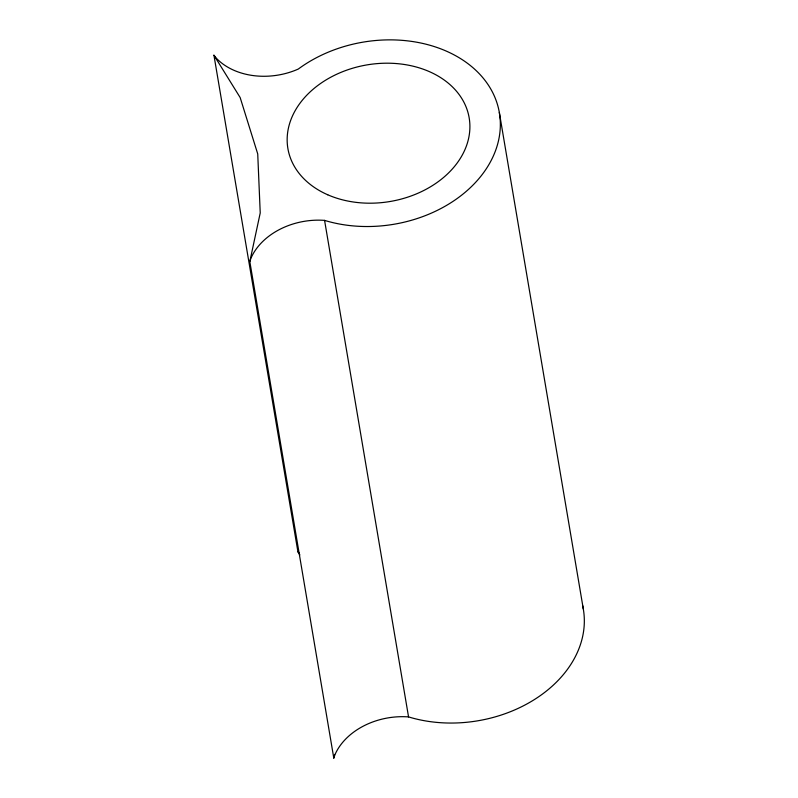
<?xml version="1.0" encoding="UTF-8"?>
<svg xmlns="http://www.w3.org/2000/svg" width="798" height="798" viewBox="0 0 798 798"><rect width="100%" height="100%" fill="white"/><g stroke="black" fill="none" stroke-linecap="round" stroke-linejoin="round"><path stroke-width="1.2" d="M582.59 605.413A122.563 92.359 -9.6 0 1 535.328 698.968A122.563 92.359 -9.6 0 1 408.556 716.913A65.187 49.117 -9.6 0 0 334.961 754.679L333.793 758.1L249.814 261.574L260.228 212.946L257.734 153.954L240.158 97.556L213.934 55.222L297.913 551.737L299.878 554.919M333.793 758.1L334.581 754.449M249.814 261.574L250.971 258.163A65.187 49.117 -9.6 0 1 324.577 220.388A122.563 92.359 -9.6 0 0 479.778 177.585A122.563 92.359 -9.6 0 0 458.91 57.596A122.563 92.359 -9.6 0 0 298.262 69.067A65.187 49.117 -9.6 0 1 216.178 58.055L213.934 55.222M297.913 551.737L299.41 553.632M499.319 112.438L583.308 608.964M324.577 220.388L408.556 716.913M327.719 194.772A91.92 69.266 -9.6 0 0 469.703 131.241A91.92 69.266 -9.6 0 0 338.172 73.576A91.92 69.266 -9.6 0 0 327.719 194.772"/></g></svg>
